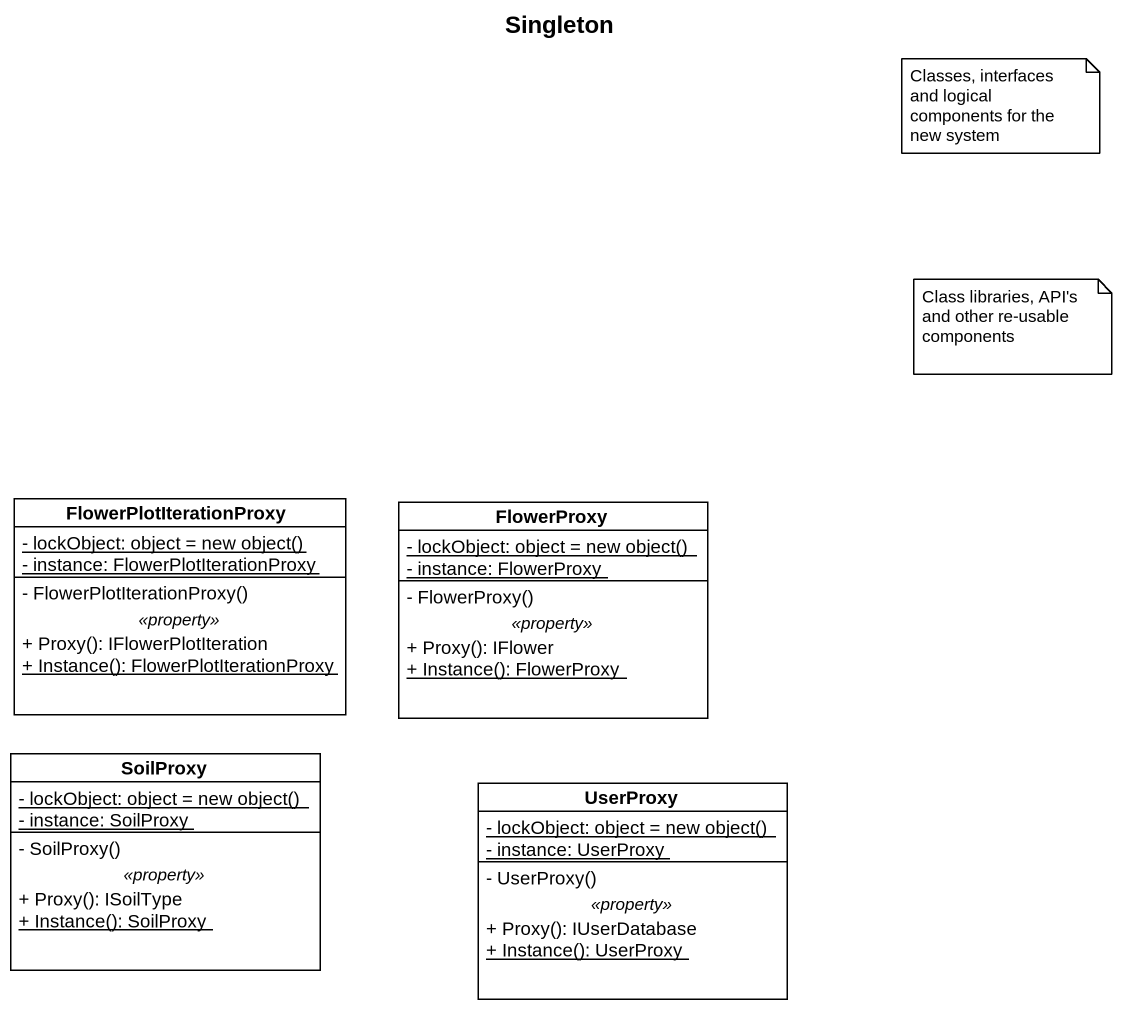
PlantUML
@startuml
title Singleton
hide circle
hide empty members
skinparam classAttributeIconSize 0
class FlowerPlotIterationProxy {
  {static} {field} - lockObject: object = new object()
  {static} - instance: FlowerPlotIterationProxy
  --
  - FlowerPlotIterationProxy()
  .. <<property>> ..
  + Proxy(): IFlowerPlotIteration
  {static} + Instance(): FlowerPlotIterationProxy
}
class FlowerProxy {
  {static} {field} - lockObject: object = new object()
  {static} - instance: FlowerProxy
  --
  - FlowerProxy()
  .. <<property>> ..
  + Proxy(): IFlower
  {static} + Instance(): FlowerProxy
}
class SoilProxy {
  {static} {field} - lockObject: object = new object()
  {static} - instance: SoilProxy
  --
  - SoilProxy()
  .. <<property>> ..
  + Proxy(): ISoilType
  {static} + Instance(): SoilProxy
}
class UserProxy {
  {static} {field} - lockObject: object = new object()
  {static} - instance: UserProxy
  --
  - UserProxy()
  .. <<property>> ..
  + Proxy(): IUserDatabase
  {static} + Instance(): UserProxy
}
note as N1
  Classes, interfaces and logical components for the new system
end note
note as N2
  Class libraries, API's and other re-usable components
end note
@enduml
